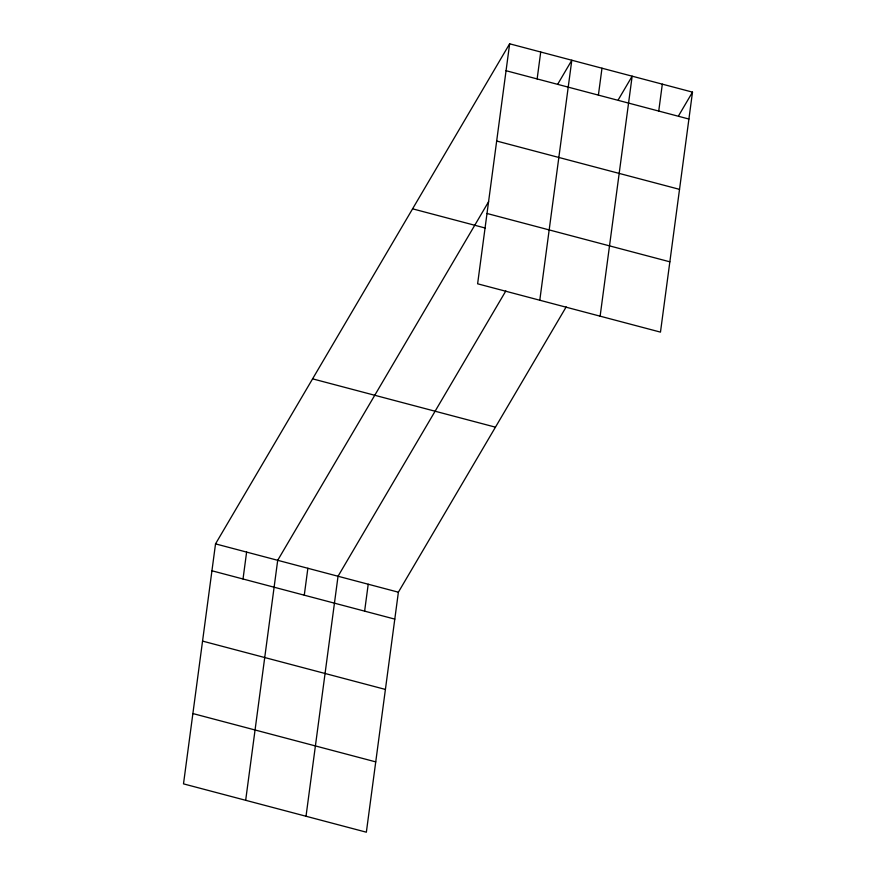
<?xml version="1.0" encoding="UTF-8"?>
<svg xmlns="http://www.w3.org/2000/svg" width="876" height="876" viewBox="0 0 876 876"><rect width="100%" height="100%" fill="white"/><g stroke="black" fill="none" stroke-linecap="round" stroke-linejoin="round"><path stroke-width="1.31" d="M509.646 43.8L477.617 283.802L660.471 332.124L692.5 92.133L509.646 43.8L215.529 543.876L183.5 783.867L366.354 832.2L398.383 592.198L566.192 306.885M243.024 578.992L246.616 552.088M245.674 800.303L277.703 560.301L488.622 201.677M304.279 595.187L307.87 568.272M306.02 816.257L338.037 576.255L505.846 290.941M364.624 611.13L368.216 584.226M537.141 78.928L540.722 52.012M539.791 300.238L571.809 60.236L557.946 83.811M598.396 95.112L601.987 68.208M600.126 316.181L632.154 76.179L618.292 99.754M658.73 111.066L662.322 84.151M678.626 115.709L692.5 92.133M506.054 70.715L688.908 119.037M496.67 141.025L679.524 189.358M487.001 213.481L669.855 261.815M412.585 208.827L485.249 228.034M312.59 378.848L495.444 427.17M215.529 543.876L398.383 592.198M211.937 570.78L394.791 619.113M202.553 641.101L385.407 689.434M192.884 713.557L375.738 761.879"/></g></svg>
